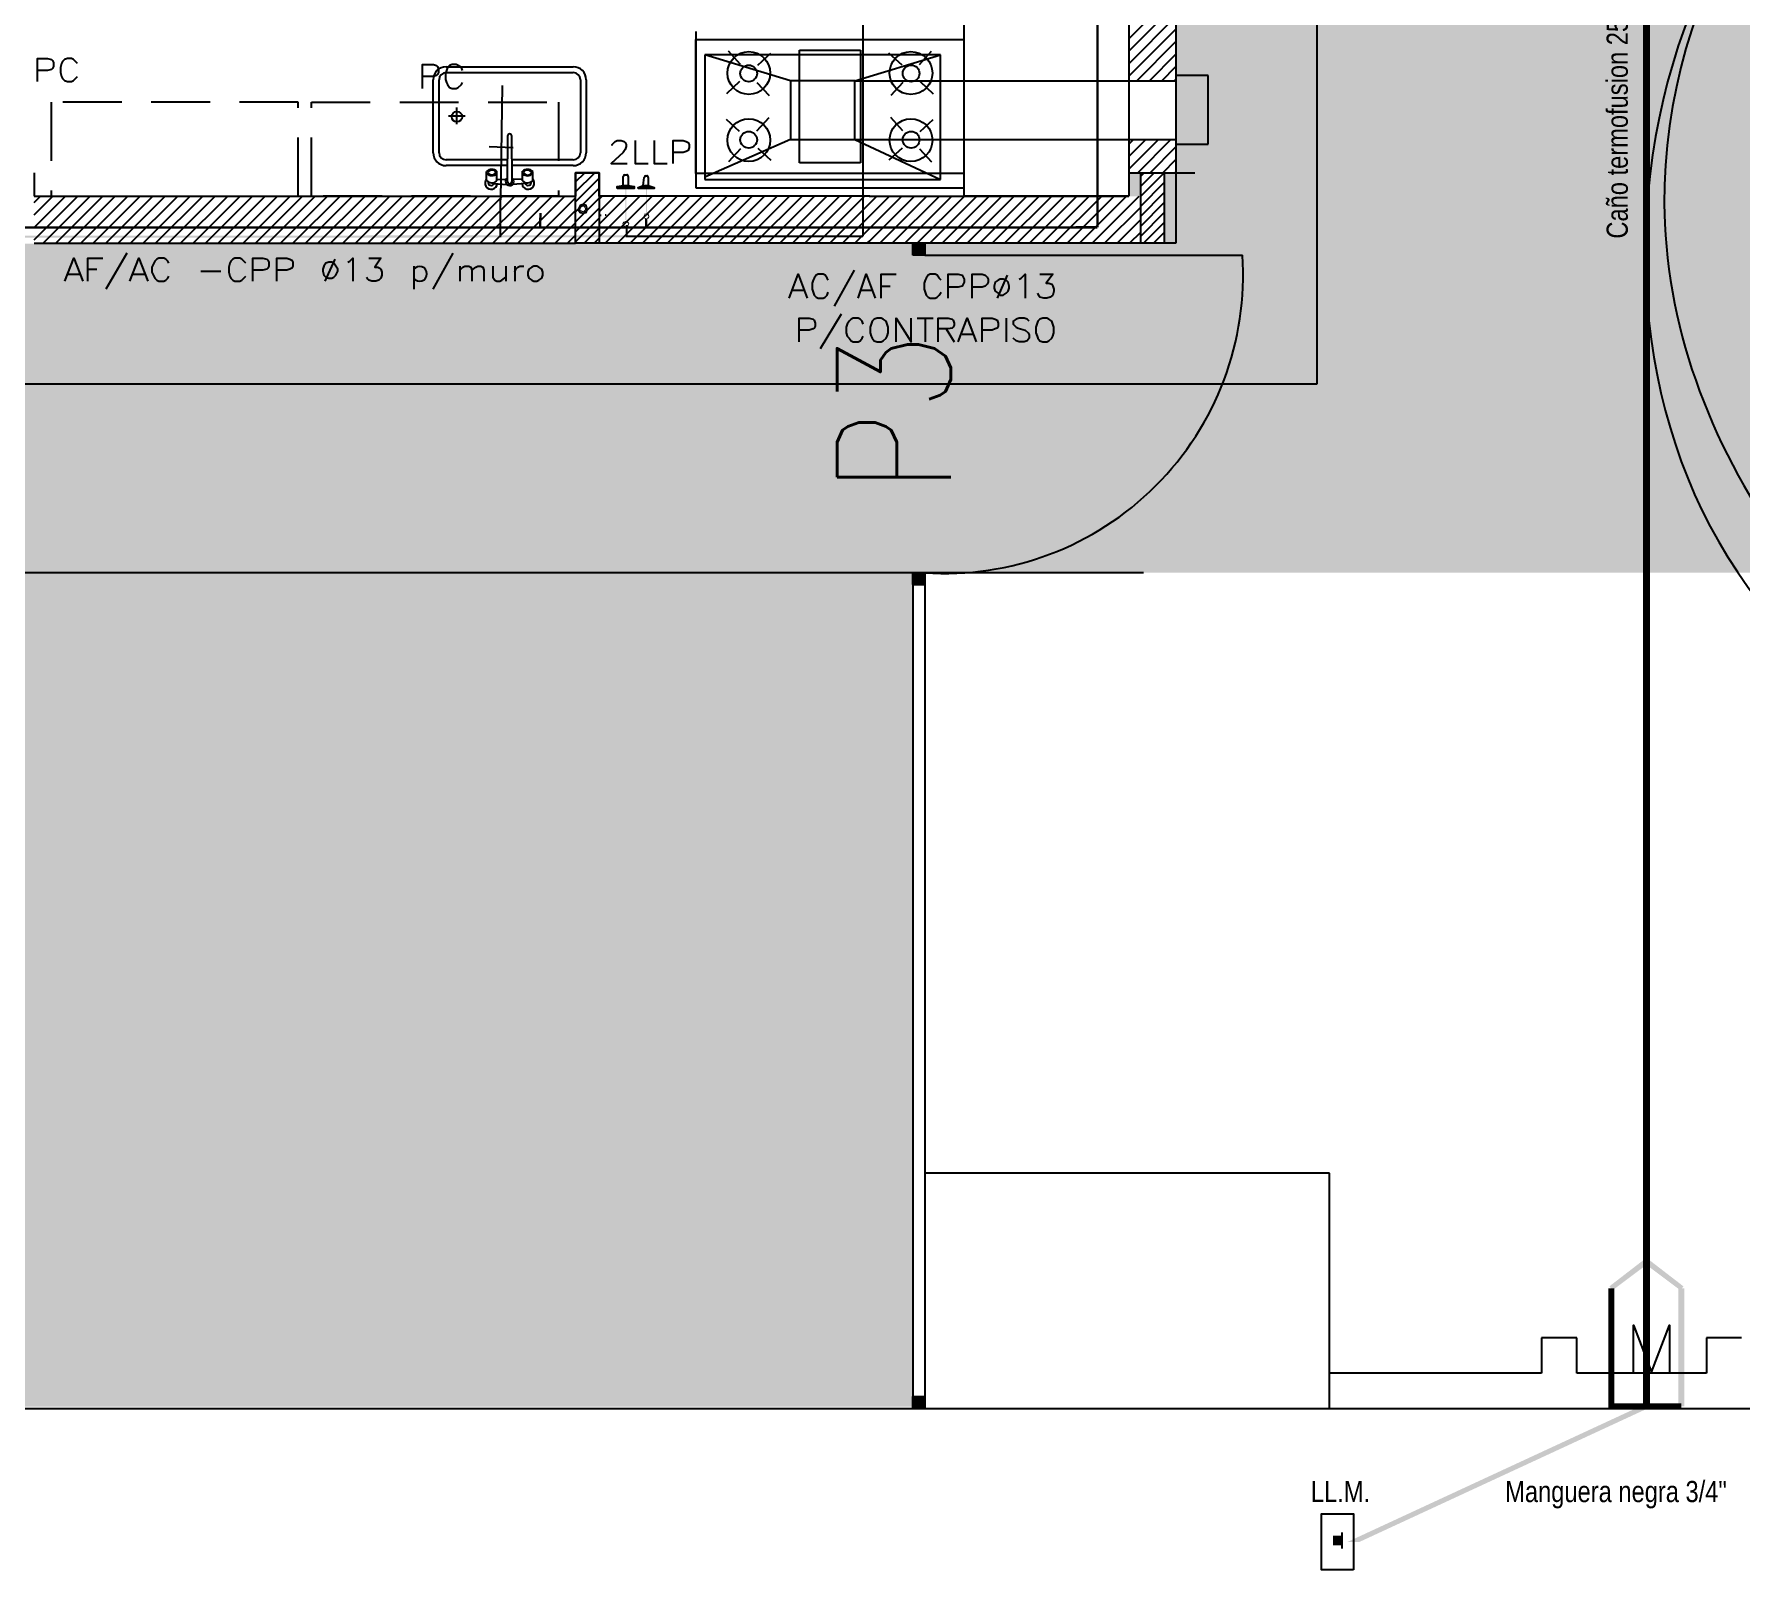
# Model space of a CAD drawing. Header units: metres. Extents: x -22 to 82, y -7 to 32.
# Drawn here: x 8.96 to 16.2, y -5.74 to 0.79 of the extents above; entities that cross this region are included whole.
import ezdxf

# ---------------------------------------------------------------- set-up
doc = ezdxf.new("R2010")
doc.units = ezdxf.units.M
doc.header["$LTSCALE"] = 2
doc.header["$MEASUREMENT"] = 0
for name, pattern in [('__HIDDEN__', [0.375, 0.25, -0.125]), ('DASHDOT', [25.4, 12.7, -6.35, 0, -6.35]), ('HIDDEN', [0.375, 0.25, -0.125])]:
    doc.linetypes.add(name, pattern=pattern)
for name, color, linetype in [('A-HATCH_SUPERFICIE_EXTERIO', 7, 'CONTINUOUS'), ('AGUA_FRIA', 170, 'HIDDEN'), ('AGUA_TEXTO', 2, 'CONTINUOUS'), ('PDF2_-FADE-AC-MONT', 240, 'CONTINUOUS'), ('PDF2_-FADE-IS-AC', 240, 'CONTINUOUS'), ('PDF2_-FADE-IS-AF', 160, 'CONTINUOUS'), ('PDF2_-FADE-IS-AFMONT', 160, 'CONTINUOUS'), ('PDF2_-FADE-IS-TXT', 7, 'CONTINUOUS'), ('ZHATCH_VEREDA', 254, 'CONTINUOUS'), ('ZSILUETAEDIFICIO', 253, 'CONTINUOUS')]:
    doc.layers.add(name, color=color, linetype=linetype)
doc.styles.add('MTXPL_ROMANS_SHX', font='romans.shx')
doc.styles.add('SANSS___', font='sanss___.ttf')
pattern_1 = [(45, (-2105.56335, -1460.873097), (-0.02121320344, 0.02121320344), [])]

msp = doc.modelspace()

# ---------------------------------------------------------------- hatches: boundary and pattern name
at = {"layer": 'A-HATCH_SUPERFICIE_EXTERIO'}
h = msp.add_hatch(dxfattribs=at)
h.set_pattern_fill('GRAVEL', color=256, scale=0.3)
h.set_pattern_definition([(228.01279, (0.217406, 0.3), (-2.4, -2.7), [0.040361, -3.9957264]), (184.96974, (0.190406, 0.27), (3.6, 0.3), [0.0692604, -6.8567774]), (132.51045, (0.121406, 0.264), (3, -3.3), [0.0488364, -4.83481]), (267.27369, (0.004406, 0.189), (0.3, 6), [0.0630714, -6.2440674]), (292.83365, (0.001406, 0.126), (-1.5, 3.6), [0.0618465, -6.122812]), (357.27369, (0.025406, 0.069), (-6, 0.3), [0.0630714, -6.2440674]), (37.69424, (0.088406, 0.066), (-3.9, -3), [0.0834087, -8.2574546]), (72.25533, (0.154406, 0.117), (2.1, 6.6), [0.0787464, -7.7958964]), (121.42957, (0.178406, 0.192), (-2.4, 3.9), [0.063285, -6.265222]), (175.23636, (0.145406, 0.246), (3.3, -0.3), [0.0722496, -3.540229]), (222.39744, (0.0734055, 0.252), (-3.6, -3.3), [0.0934344, -9.2500125]), (138.81407, (0.301406, 0.186), (-2.1, 1.8), [0.0318903, -3.1571534]), (171.46923, (0.277406, 0.207), (3.9, -0.6), [0.060671, -6.0064534]), (225, (0.2174, 0.216), (0, -0.3), [0.042426, -0.381838]), (203.1986, (0.196406, 0.252), (1.5, 0.6), [0.0228474, -2.2618845]), (291.8014, (0.175406, 0.243), (-0.3, 0.9), [0.032311, -1.5832385]), (30.96376, (0.187406, 0.213), (0.9, 0.6), [0.0524787, -1.696807]), (161.56505, (0.23241, 0.24), (0.6, -0.3), [0.037947, -0.910736]), (16.38954, (0.001406, 0.243), (3, 0.9), [0.05316, -5.2628535]), (70.34618, (0.052406, 0.258), (-1.2, -3.3), [0.0445983, -4.4152223]), (293.1986, (0.232406, 0.3), (-0.6, 1.5), [0.0456945, -2.2390374]), (343.61046, (0.250406, 0.258), (-3, 0.9), [0.05316, -5.2628535]), (339.44395, (0.001406, 0.057), (-1.5, 0.6), [0.051264, -2.511937]), (294.77514, (0.049406, 0.039), (-1.5, 3.3), [0.0429534, -4.252393]), (66.8014, (0.235406, -1e-08), (0.6, 1.5), [0.0456945, -2.2390374]), (17.35402, (0.253406, 0.042), (-3.9, -1.2), [0.0502893, -4.978627]), (69.44395, (0.088406, -1e-08), (-0.6, -1.5), [0.025632, -2.537569]), (101.30993, (0.217406, -1e-08), (-0.3, 1.2), [0.015297, -1.514409]), (165.96376, (0.214406, 0.015), (0.9, -0.3), [0.0618465, -1.175085]), (186.009, (0.154406, 0.03), (3, 0.3), [0.057315, -5.674177]), (303.6901, (0.187406, 0.186), (-0.3, 0.6), [0.0432666, -1.038399]), (353.15723, (0.211406, 0.15), (5.1, -0.6), [0.075538, -7.478269]), (60.9454, (0.286406, 0.141), (-1.2, -2.1), [0.030887, -3.057802]), (90, (0.3014, 0.168), (-0.3, 0.3), [0.018, -0.282]), (120.25644, (0.148406, 0.039), (1.2, -2.1), [0.041677, -4.126056]), (48.01279, (0.127406, 0.075), (2.4, 2.7), [0.0807216, -3.9553656]), (0, (0.1814, 0.135), (0.3, 0.3), [0.078, -0.222]), (325.30485, (0.259406, 0.135), (3, -2.1), [0.047434, -4.6959823]), (254.0546, (0.298406, 0.108), (-0.3, -1.2), [0.0436806, -2.1403524]), (207.64598, (0.286406, 0.066), (-5.7, -3), [0.0711195, -7.0408423]), (175.42608, (0.223406, 0.033), (-3.9, 0.3), [0.0752397, -7.448722])])
h.paths.add_polyline_path([(12.6895, -1.5), (-7.9932, -1.5), (-7.9932, -5.0426), (12.6895, -5.0426)])
at = {"layer": 'PDF2_-FADE-IS-AC'}
for points in [[(11.5539, 0.1347), (11.5582, 0.1347), (11.5582, 0.0152), (11.5539, 0.0152)], [(11.544, 0.0134), (11.5482, 0.0262), (11.5567, 0.0262), (11.5482, 0.0219), (11.5482, 0.0092), (11.5567, 0.005), (11.5652, 0.0134), (11.561, 0.0219), (11.5567, 0.0262), (11.5652, 0.0262), (11.5695, 0.0134), (11.5652, 0.005), (11.561, 0.005), (11.5567, 0.0007), (11.5482, 0.005)]]:
    msp.add_hatch(color=256, dxfattribs=at).paths.add_polyline_path(points)
at = {"layer": 'PDF2_-FADE-IS-AF'}
for points in [[(11.4665, 0.1341), (11.4707, 0.1341), (11.4707, -0.0015), (11.4665, -0.0015)], [(11.4728, -0.0751), (11.4728, -0.0663), (11.2839, -0.0663), (11.2839, -0.0751), (8.4731, -0.0769), (8.4731, -0.0681), (11.2839, -0.0663), (11.2839, -0.0751)]]:
    msp.add_hatch(color=256, dxfattribs=at).paths.add_polyline_path(points)
at = {"layer": 'PDF2_-FADE-IS-AFMONT'}
h = msp.add_hatch(color=256, dxfattribs=at)
h.paths.add_polyline_path([(11.2965, 0.0358), (11.2965, 0.04), (11.3008, 0.0442), (11.2965, 0.0527), (11.2965, 0.057), (11.288, 0.0612), (11.2753, 0.057), (11.2753, 0.0527), (11.2711, 0.0442), (11.2753, 0.04), (11.2753, 0.0358), (11.288, 0.0315)])
h.paths.add_polyline_path([(11.288, 0.0358), (11.2796, 0.04), (11.2753, 0.0442), (11.2796, 0.0527), (11.288, 0.057), (11.2923, 0.0527), (11.2965, 0.0442)], flags=0)
for points in [[(11.4538, -0.0167), (11.458, -0.0082), (11.4622, -0.0082), (11.4707, -0.0039), (11.475, -0.0082), (11.4792, -0.0082), (11.4835, -0.0167), (11.4792, -0.0251), (11.4792, -0.0294), (11.4707, -0.0294), (11.475, -0.0251), (11.4792, -0.0167), (11.4707, -0.0082), (11.4622, -0.0124), (11.458, -0.0167), (11.4622, -0.0251), (11.4707, -0.0294), (11.4622, -0.0294), (11.458, -0.0251)], [(15.7953, -4.4168), (15.8123, -4.4337), (15.6595, -4.5484), (15.6467, -4.5314)], [(15.7953, -4.4337), (15.8123, -4.4168), (15.9609, -4.5314), (15.9481, -4.5484)], [(15.9651, -5.0408), (15.9396, -5.0408), (15.9396, -4.5399), (15.9651, -4.5399)], [(15.7783, -5.0408), (15.8293, -5.0408), (14.5851, -5.6173), (14.5342, -5.6173)]]:
    msp.add_hatch(color=256, dxfattribs=at).paths.add_polyline_path(points)
at = {"layer": 'ZHATCH_VEREDA'}
h = msp.add_hatch(color=256, dxfattribs=at)
h.dxf.hatch_style = 1
h.paths.add_polyline_path([(20.8054, 9.5), (13.8056, 9.5), (13.8056, -1.5), (20.8054, -1.5), (20.8054, 5.8), (21.5056, 5.8), (21.5056, 6.85), (20.8056, 6.85)])
h = msp.add_hatch(color=256, dxfattribs=at)
h.dxf.hatch_style = 1
h.paths.add_polyline_path([(13.8057, -0.1014), (-18.3444, -0.0986), (-18.3444, -1.5), (13.8057, -1.5)])
at = {"layer": 'ZSILUETAEDIFICIO'}
h = msp.add_hatch(dxfattribs=at)
h.set_pattern_fill('_USER', color=256, scale=0.03, angle=45, pattern_type=0)
h.set_pattern_definition(pattern_1)
h.paths.add_polyline_path([(11.3556, -0.1), (11.2556, -0.1), (11.2556, 0.2), (11.3556, 0.2)])
for points in [[(13.6056, 0.2), (13.6556, 0.2), (13.6556, 0.1), (13.6056, 0.1)], [(13.7556, -0.1), (13.8056, -0.1), (13.8056, 0.1983), (13.7556, 0.1983)]]:
    msp.add_hatch(color=256, dxfattribs=at).paths.add_polyline_path(points)
h = msp.add_hatch(dxfattribs=at)
h.set_pattern_fill('_USER', color=256, scale=0.03, angle=45, pattern_type=0)
h.set_pattern_definition(pattern_1)
h.paths.add_polyline_path([(13.7556, -0.1), (13.6556, -0.1), (13.6556, 0.2), (13.7556, 0.2)])
h = msp.add_hatch(color=256, dxfattribs=at)
h.dxf.hatch_style = 1
h.paths.add_polyline_path([(12.7383, -0.1), (12.6883, -0.1), (12.6883, -0.15), (12.7383, -0.15)])
h = msp.add_hatch(color=256, dxfattribs=at)
h.dxf.hatch_style = 1
h.paths.add_polyline_path([(12.7383, -1.5), (12.6883, -1.5), (12.6883, -1.55), (12.7383, -1.55)])
h = msp.add_hatch(color=256, dxfattribs=at)
h.dxf.hatch_style = 1
h.paths.add_polyline_path([(12.7383, -5), (12.6883, -5), (12.6883, -5.05), (12.7383, -5.05)])

# ---------------------------------------------------------------- linework, layer by layer
at = {"layer": 'AGUA_FRIA'}
msp.add_line((14.5101, -5.577), (14.5101, -5.6449), dxfattribs=at)
at = {"layer": 'AGUA_FRIA', "ltscale": 0.5, "const_width": 0.03}
msp.add_lwpolyline([(15.8038, -5.0408), (15.8038, 9.1958)], dxfattribs=at)
at = {"layer": 'AGUA_FRIA', "linetype": 'Continuous'}
msp.add_lwpolyline([(14.5596, -5.7361), (14.4238, -5.7361), (14.4238, -5.4984), (14.5596, -5.4984)], close=True, dxfattribs=at)
at = {"layer": 'AGUA_FRIA', "const_width": 0.0408}
msp.add_lwpolyline([(14.4731, -5.611), (14.5101, -5.611)], dxfattribs=at)
at = {"layer": 'PDF2_-FADE-AC-MONT'}
for points in [[(11.5218, 0.1376), (11.5431, 0.1461), (11.5643, 0.1461), (11.5898, 0.1376)], [(11.5431, 0.1461), (11.5473, 0.1801)], [(11.5537, 0.1864), (11.5579, 0.1865)], [(11.5643, 0.1801), (11.5643, 0.1461)]]:
    msp.add_lwpolyline(points, dxfattribs=at)
msp.add_lwpolyline([(11.5218, 0.1334), (11.5218, 0.1376), (11.5898, 0.1376), (11.5898, 0.1334)], close=True, dxfattribs=at)
for centre, start, end in [((11.5537, 0.1801), 89.85738, 179.85193), ((11.5579, 0.1801), 359.85138, 89.85221)]:
    msp.add_arc(centre, 0.00637, start, end, dxfattribs=at)
at = {"layer": 'PDF2_-FADE-IS-AC', "const_width": 0.01}
for points in [[(13.4722, -0.0322), (13.4722, 6.1698)], [(11.1054, -0.0315), (11.1059, 0.0283)], [(13.4722, -0.0322), (11.5551, -0.0329), (11.5551, 0.005)], [(11.5551, -0.0329), (8.6419, -0.0329)]]:
    msp.add_lwpolyline(points, dxfattribs=at)
at = {"layer": 'PDF2_-FADE-IS-AC'}
for points in [[(11.3602, 0.0188), (11.3645, 0.0188)], [(11.3857, 0.0188), (11.3814, 0.0188)], [(11.5567, 0.0262), (11.561, 0.0219)]]:
    msp.add_lwpolyline(points, dxfattribs=at)
at = {"layer": 'PDF2_-FADE-IS-AF'}
for points in [[(10.9442, 0.5706), (10.9365, 0.0842)], [(10.889, 0.3117), (10.9909, 0.3074)]]:
    msp.add_lwpolyline(points, dxfattribs=at)
at = {"layer": 'PDF2_-FADE-IS-AFMONT'}
for points, const_width in [([(11.2311, 6.1987), (12.4759, 6.1995), (12.4759, -0.0709)], 0.00849), ([(10.9365, 0.0842), (10.9365, -0.0744)], 0.00849), ([(11.4728, -0.0218), (11.4728, -0.0709), (12.4759, -0.0709)], 0.00849), ([(15.9524, -5.0408), (15.6552, -5.0408), (15.6552, -4.5399)], 0.0255)]:
    msp.add_lwpolyline(points, dxfattribs=dict(at, const_width=const_width))
for points in [[(11.4327, 0.1419), (11.4582, 0.1461), (11.4794, 0.1461), (11.5049, 0.1419)], [(11.4582, 0.1461), (11.4582, 0.1843)], [(11.4645, 0.1907), (11.473, 0.1907)], [(11.4794, 0.1843), (11.4794, 0.1461)], [(11.2711, 0.0442), (11.2753, 0.0442)], [(11.3008, 0.0442), (11.2965, 0.0442)]]:
    msp.add_lwpolyline(points, dxfattribs=at)
for points in [[(11.4327, 0.1334), (11.4327, 0.1419), (11.5049, 0.1419), (11.5049, 0.1334)], [(11.305, 0.0442), (11.3008, 0.0612), (11.288, 0.0655), (11.2753, 0.0612), (11.2668, 0.0442), (11.2753, 0.0315), (11.288, 0.0273), (11.3008, 0.0315)]]:
    msp.add_lwpolyline(points, close=True, dxfattribs=at)
for centre, start, end in [((11.4645, 0.1843), 89.85738, 179.85193), ((11.473, 0.1843), 359.85138, 89.85221)]:
    msp.add_arc(centre, 0.00637, start, end, dxfattribs=at)
at = {"layer": 'PDF2_-FADE-IS-TXT'}
for points in [[(8.9703, 0.5876), (8.9703, 0.6852), (9.0127, 0.6852), (9.0297, 0.681), (9.0339, 0.6768), (9.0382, 0.6683), (9.0382, 0.6513), (9.0339, 0.6428), (9.0297, 0.6385), (9.0127, 0.6343), (8.9703, 0.6343)], [(9.1401, 0.664), (9.1231, 0.681), (9.1146, 0.6852), (9.0976, 0.6852), (9.0849, 0.681), (9.0764, 0.6725), (9.0722, 0.664), (9.0679, 0.647), (9.0679, 0.6258), (9.0722, 0.6088), (9.0764, 0.6003), (9.0849, 0.5919), (9.0976, 0.5876), (9.1146, 0.5876), (9.1231, 0.5919), (9.1401, 0.6088)], [(10.6046, 0.5579), (10.6046, 0.6598), (10.6513, 0.6598), (10.664, 0.6555), (10.6683, 0.6513), (10.6725, 0.6385), (10.6725, 0.6258), (10.6683, 0.6173), (10.664, 0.6131), (10.6513, 0.6088), (10.6046, 0.6088)], [(10.7744, 0.6343), (10.7702, 0.647), (10.7574, 0.6555), (10.7489, 0.6598), (10.7319, 0.6598), (10.7192, 0.6555), (10.7107, 0.647), (10.7022, 0.6216), (10.7022, 0.5961), (10.7065, 0.5834), (10.7107, 0.5749), (10.7192, 0.5621), (10.7319, 0.5579), (10.7489, 0.5579), (10.7574, 0.5621), (10.7702, 0.5749), (10.7744, 0.5834)], [(11.4115, 0.3159), (11.4115, 0.3202), (11.4242, 0.3329), (11.4327, 0.3372), (11.4497, 0.3372), (11.4624, 0.3329), (11.4666, 0.3287), (11.4709, 0.3202), (11.4709, 0.3117), (11.4666, 0.2989), (11.4582, 0.2862), (11.4072, 0.2395), (11.4751, 0.2395)], [(11.5091, 0.3372), (11.5091, 0.2395), (11.5643, 0.2395)], [(11.5898, 0.3372), (11.5898, 0.2395), (11.6449, 0.2395)], [(11.6704, 0.2395), (11.6704, 0.3372), (11.7129, 0.3372), (11.7256, 0.3329), (11.7341, 0.3287), (11.7383, 0.3202), (11.7383, 0.3074), (11.7341, 0.2947), (11.7256, 0.2905), (11.7129, 0.2862), (11.6704, 0.2862)], [(9.3499, -0.1425), (9.2608, -0.2954)], [(10.7338, -0.1425), (10.6489, -0.2954)], [(9.0867, -0.2614), (9.1249, -0.1638), (9.1631, -0.2614)], [(9.1843, -0.2614), (9.1843, -0.1638), (9.248, -0.1638)], [(9.1843, -0.2105), (9.2225, -0.2105)], [(9.3626, -0.2614), (9.4008, -0.1638), (9.439, -0.2614)], [(9.5282, -0.185), (9.5239, -0.1765), (9.5155, -0.168), (9.507, -0.1638), (9.4857, -0.1638), (9.4772, -0.168), (9.4688, -0.1765), (9.456, -0.202), (9.456, -0.2232), (9.4688, -0.2487), (9.4772, -0.2571), (9.4857, -0.2614), (9.507, -0.2614), (9.5155, -0.2571), (9.5239, -0.2487), (9.5282, -0.2402)], [(9.8551, -0.185), (9.8466, -0.1765), (9.8381, -0.168), (9.8296, -0.1638), (9.8084, -0.1638), (9.7999, -0.168), (9.7914, -0.1765), (9.7871, -0.185), (9.7829, -0.202), (9.7829, -0.2232), (9.7871, -0.2402), (9.7914, -0.2487), (9.7999, -0.2571), (9.8084, -0.2614), (9.8296, -0.2614), (9.8381, -0.2571), (9.8551, -0.2402)], [(9.8848, -0.2614), (9.8848, -0.1638), (9.9272, -0.1638), (9.9442, -0.168), (9.9484, -0.1722), (9.9527, -0.1807), (9.9527, -0.1977), (9.9484, -0.2062), (9.9442, -0.2105), (9.9272, -0.2147), (9.8848, -0.2147)], [(9.9866, -0.2614), (9.9866, -0.1638), (10.0291, -0.1638), (10.0418, -0.168), (10.0503, -0.1722), (10.0546, -0.1807), (10.0546, -0.1977), (10.0503, -0.2062), (10.0418, -0.2105), (10.0291, -0.2147), (9.9866, -0.2147)], [(10.2329, -0.168), (10.1904, -0.2614)], [(10.288, -0.1807), (10.2965, -0.1765), (10.3093, -0.1638), (10.3093, -0.2614)], [(10.3772, -0.1638), (10.4281, -0.1638), (10.4027, -0.202), (10.4154, -0.202), (10.4239, -0.2062), (10.4281, -0.2105), (10.4324, -0.2232), (10.4324, -0.2359), (10.4281, -0.2487), (10.4196, -0.2571), (10.4069, -0.2614), (10.3899, -0.2614), (10.3772, -0.2571), (10.3729, -0.2529), (10.3687, -0.2444)], [(10.5682, -0.1977), (10.5682, -0.2954)], [(10.7635, -0.1977), (10.7635, -0.2614)], [(10.7635, -0.2147), (10.7762, -0.202), (10.7847, -0.1977), (10.8017, -0.1977), (10.8102, -0.202), (10.8144, -0.2147), (10.8144, -0.2614)], [(10.8144, -0.2147), (10.8314, -0.202), (10.8399, -0.1977), (10.8526, -0.1977), (10.8611, -0.202), (10.8654, -0.2147), (10.8654, -0.2614)], [(10.9036, -0.1977), (10.9036, -0.2444), (10.9121, -0.2571), (10.9205, -0.2614), (10.9333, -0.2614), (10.9418, -0.2571), (10.9588, -0.2444)], [(10.9588, -0.1977), (10.9588, -0.2614)], [(10.997, -0.1977), (10.997, -0.2614)], [(10.997, -0.2232), (11.0012, -0.2105), (11.0097, -0.202), (11.0182, -0.1977), (11.0352, -0.1977)], [(12.4384, -0.2137), (12.3535, -0.3665)], [(9.0994, -0.2317), (9.1504, -0.2317)], [(9.3754, -0.2317), (9.4263, -0.2317)], [(9.664, -0.2189), (9.7489, -0.2189)], [(12.1625, -0.3326), (12.2007, -0.2307), (12.2389, -0.3326)], [(12.3281, -0.2561), (12.3238, -0.2477), (12.3153, -0.2349), (12.3068, -0.2307), (12.2856, -0.2307), (12.2771, -0.2349), (12.2686, -0.2477), (12.2644, -0.2561), (12.2601, -0.2689), (12.2601, -0.2943), (12.2686, -0.3198), (12.2771, -0.3283), (12.2856, -0.3326), (12.3068, -0.3326), (12.3153, -0.3283), (12.3238, -0.3198), (12.3281, -0.3071)], [(12.4554, -0.3326), (12.4894, -0.2307), (12.5276, -0.3326)], [(12.5531, -0.3326), (12.5531, -0.2307), (12.6167, -0.2307)], [(12.5531, -0.2816), (12.5913, -0.2816)], [(12.8078, -0.2561), (12.7993, -0.2477), (12.7908, -0.2349), (12.7823, -0.2307), (12.7611, -0.2307), (12.7526, -0.2349), (12.7441, -0.2477), (12.7398, -0.2561), (12.7356, -0.2689), (12.7356, -0.2943), (12.7441, -0.3198), (12.7526, -0.3283), (12.7611, -0.3326), (12.7823, -0.3326), (12.7908, -0.3283), (12.7993, -0.3198), (12.8078, -0.3071)], [(12.8375, -0.3326), (12.8375, -0.2307), (12.8799, -0.2307), (12.8969, -0.2349), (12.9054, -0.2519), (12.9054, -0.2646), (12.8969, -0.2816), (12.8799, -0.2859), (12.8375, -0.2859)], [(12.9393, -0.3326), (12.9393, -0.2307), (12.9818, -0.2307), (12.9945, -0.2349), (13.003, -0.2434), (13.0073, -0.2519), (13.0073, -0.2646), (13.003, -0.2731), (12.9945, -0.2816), (12.9818, -0.2859), (12.9393, -0.2859)], [(13.0879, -0.2349), (13.0455, -0.3326)], [(13.1389, -0.2519), (13.1474, -0.2477), (13.1643, -0.2307), (13.1643, -0.3326)], [(13.228, -0.2307), (13.2832, -0.2307), (13.2535, -0.2689), (13.2662, -0.2689), (13.2789, -0.2731), (13.2832, -0.2816), (13.2874, -0.2943), (13.2874, -0.3028), (13.2832, -0.3198), (13.2705, -0.3283), (13.2577, -0.3326), (13.245, -0.3326), (13.228, -0.3283), (13.2238, -0.3241), (13.2195, -0.3113)], [(12.1752, -0.2986), (12.2262, -0.2986)], [(12.4682, -0.2986), (12.5148, -0.2986)], [(12.205, -0.5193), (12.205, -0.4175), (12.2474, -0.4175), (12.2644, -0.4217), (12.2686, -0.4259), (12.2729, -0.4387), (12.2729, -0.4514), (12.2686, -0.4599), (12.2644, -0.4641), (12.2474, -0.4684), (12.205, -0.4684)], [(12.3833, -0.4005), (12.2941, -0.549)], [(12.4766, -0.4429), (12.4724, -0.4302), (12.4639, -0.4217), (12.4554, -0.4175), (12.4342, -0.4175), (12.4257, -0.4217), (12.4172, -0.4302), (12.4087, -0.4429), (12.4045, -0.4557), (12.4045, -0.4811), (12.4087, -0.4939), (12.4172, -0.5024), (12.4257, -0.5151), (12.4342, -0.5193), (12.4554, -0.5193), (12.4639, -0.5151), (12.4724, -0.5024), (12.4766, -0.4939)], [(12.6167, -0.5193), (12.6167, -0.4175), (12.6804, -0.5193), (12.6804, -0.4175)], [(12.7059, -0.4175), (12.7738, -0.4175)], [(12.7398, -0.4175), (12.7398, -0.5193)], [(12.795, -0.5193), (12.795, -0.4175), (12.8375, -0.4175), (12.8544, -0.4217), (12.8587, -0.4259), (12.8629, -0.4387), (12.8629, -0.4472), (12.8587, -0.4557), (12.8544, -0.4599), (12.8375, -0.4641), (12.795, -0.4641)], [(12.8799, -0.5193), (12.9181, -0.4175), (12.9563, -0.5193)], [(12.9818, -0.5193), (12.9818, -0.4175), (13.0242, -0.4175), (13.037, -0.4217), (13.0455, -0.4259), (13.0497, -0.4387), (13.0497, -0.4514), (13.0455, -0.4599), (13.037, -0.4641), (13.0242, -0.4684), (12.9818, -0.4684)], [(13.0837, -0.4175), (13.0837, -0.5193)], [(13.1813, -0.4302), (13.1728, -0.4217), (13.1601, -0.4175), (13.1389, -0.4175), (13.1261, -0.4217), (13.1134, -0.4302), (13.1134, -0.4429), (13.1219, -0.4514), (13.1261, -0.4557), (13.1346, -0.4599), (13.1643, -0.4684), (13.1771, -0.4811), (13.1813, -0.4896), (13.1813, -0.5024), (13.1728, -0.5151), (13.1601, -0.5193), (13.1389, -0.5193), (13.1261, -0.5151), (13.1134, -0.5024)], [(12.829, -0.4641), (12.8629, -0.5193)], [(12.8969, -0.4854), (12.9436, -0.4854)], [(15.7486, -4.8964), (15.7486, -4.6969), (15.825, -4.8964), (15.9014, -4.6969), (15.9014, -4.8964)]]:
    msp.add_lwpolyline(points, dxfattribs=at)
for points in [[(10.2074, -0.1807), (10.1947, -0.185), (10.1862, -0.1977), (10.1819, -0.2105), (10.1819, -0.2189), (10.1862, -0.2359), (10.1947, -0.2444), (10.2074, -0.2487), (10.2201, -0.2487), (10.2286, -0.2444), (10.2371, -0.2359), (10.2456, -0.2189), (10.2456, -0.2105), (10.2286, -0.185), (10.2201, -0.1807)], [(11.0776, -0.1977), (11.0691, -0.202), (11.0564, -0.2105), (11.0521, -0.2232), (11.0521, -0.2359), (11.0564, -0.2487), (11.0691, -0.2571), (11.0776, -0.2614), (11.0903, -0.2614), (11.0988, -0.2571), (11.1116, -0.2487), (11.1158, -0.2359), (11.1158, -0.2232), (11.1116, -0.2105), (11.0988, -0.202), (11.0903, -0.1977)], [(13.0582, -0.2519), (13.0497, -0.2561), (13.037, -0.2646), (13.0327, -0.2816), (13.0327, -0.2901), (13.037, -0.3028), (13.0497, -0.3113), (13.0582, -0.3198), (13.0709, -0.3198), (13.0837, -0.3113), (13.0922, -0.3028), (13.0964, -0.2901), (13.0964, -0.2816), (13.0922, -0.2646), (13.0837, -0.2561), (13.0709, -0.2519)], [(12.5361, -0.4175), (12.5233, -0.4217), (12.5148, -0.4302), (12.5064, -0.4557), (12.5064, -0.4811), (12.5106, -0.4939), (12.5148, -0.5024), (12.5233, -0.5151), (12.5361, -0.5193), (12.5531, -0.5193), (12.5615, -0.5151), (12.5743, -0.5024), (12.5785, -0.4939), (12.5828, -0.4811), (12.5828, -0.4557), (12.5785, -0.4429), (12.5743, -0.4302), (12.5615, -0.4217), (12.5531, -0.4175)], [(13.2407, -0.4175), (13.228, -0.4217), (13.2195, -0.4302), (13.211, -0.4557), (13.211, -0.4811), (13.2153, -0.4939), (13.2195, -0.5024), (13.228, -0.5151), (13.2407, -0.5193), (13.2577, -0.5193), (13.2662, -0.5151), (13.2789, -0.5024), (13.2832, -0.4939), (13.2874, -0.4811), (13.2874, -0.4557), (13.2789, -0.4302), (13.2662, -0.4217), (13.2577, -0.4175)]]:
    msp.add_lwpolyline(points, close=True, dxfattribs=at)
msp.add_arc((10.5929, -0.2296), 0.0312, 217.76976, 142.23024, dxfattribs=at)
at = {"layer": 'ZSILUETAEDIFICIO'}
for p, q in [((14.4056, -0.6967), (14.4056, 8.8005)), ((12.9056, 0.1, 0), (12.9056, 1.9609, 0)), ((11.7656, 0.8, 0), (11.7656, 0.1355, 0)), ((12.9056, 0.1355, 0), (12.9056, 0.8, 0)), ((13.6056, 0.8412, 0), (13.6056, 0.3492, 0)), ((13.8056, 0.8412, 0), (13.8056, -0.1)), ((11.7656, 0.7659, 0), (12.9056, 0.7659, 0)), ((11.7656, 0.1959, 0), (11.7656, 0.7659, 0)), ((11.7656, 0.1959, 0), (11.7656, 0.7659, 0)), ((12.9056, 0.1959, 0), (12.9056, 0.7659, 0)), ((12.8056, 0.7), (11.8047, 0.7)), ((11.8047, 0.7), (11.8047, 0.1708)), ((12.1682, 0.5909), (11.8047, 0.7)), ((11.9555, 0.6602, 0), (11.9043, 0.7161, 0)), ((12.0291, 0.657, 0), (12.085, 0.7082, 0)), ((12.2061, 0.7202, 0), (12.4651, 0.7202, 0)), ((12.2061, 0.2416, 0), (12.2061, 0.7202, 0)), ((12.441, 0.5909), (12.8056, 0.7)), ((12.4651, 0.7202, 0), (12.4651, 0.2416, 0)), ((12.6422, 0.657, 0), (12.5863, 0.7082, 0)), ((12.7158, 0.6602, 0), (12.767, 0.7161, 0)), ((12.8056, 0.1708), (12.8056, 0.7)), ((10.6506, 0.285, 0), (10.6506, 0.595, 0)), ((10.6756, 0.285, 0), (10.6756, 0.595, 0)), ((10.7056, 0.65, 0), (11.2456, 0.65, 0)), ((10.7056, 0.625, 0), (11.2456, 0.625, 0)), ((11.2756, 0.595, 0), (11.2756, 0.285, 0)), ((11.3006, 0.595, 0), (11.3006, 0.285, 0)), ((11.9523, 0.5867, 0), (11.8964, 0.5354, 0)), ((12.0259, 0.5835, 0), (12.0771, 0.5276, 0)), ((12.441, 0.5909), (12.1682, 0.5909)), ((12.1682, 0.5909), (12.1682, 0.3409)), ((12.441, 0.5909), (13.8056, 0.5909)), ((12.441, 0.3409), (12.441, 0.5909)), ((12.6454, 0.5835, 0), (12.5942, 0.5276, 0)), ((12.719, 0.5867, 0), (12.7748, 0.5354, 0)), ((13.943, 0.6133, 0), (13.8056, 0.6133, 0)), ((13.8056, 0.6133, 0), (13.8056, 0.3216, 0)), ((13.943, 0.3216, 0), (13.943, 0.6133, 0)), ((10.7867, 0.44, 0), (10.7159, 0.44, 0)), ((10.7513, 0.4067, 0), (10.7513, 0.4774, 0)), ((11.9523, 0.3751, 0), (11.8964, 0.4264, 0)), ((12.0259, 0.3783, 0), (12.0771, 0.4342, 0)), ((12.6454, 0.3783, 0), (12.5942, 0.4342, 0)), ((12.719, 0.3751, 0), (12.7748, 0.4264, 0)), ((10.9659, 0.3566, 0), (10.9659, 0.2588, 0)), ((10.9853, 0.2588, 0), (10.9853, 0.3569, 0)), ((12.1682, 0.3409), (11.8047, 0.1803)), ((11.9555, 0.3016, 0), (11.9043, 0.2457, 0)), ((12.0291, 0.3048, 0), (12.085, 0.2536, 0)), ((12.1682, 0.3409), (12.441, 0.3409)), ((12.441, 0.3409), (13.8056, 0.3409)), ((12.441, 0.3409), (12.8056, 0.1708)), ((12.6422, 0.3048, 0), (12.5863, 0.2536, 0)), ((12.7158, 0.3016, 0), (12.767, 0.2457, 0)), ((13.6056, 0.3492, 0), (13.6056, 0.1, 0)), ((13.6056, 0.3492, 0), (13.6056, 0.1, 0)), ((13.6056, 0.3492, 0), (13.6056, 0.1, 0)), ((13.6056, 0.3492, 0), (13.6056, 0.1, 0)), ((13.8056, 0.3216, 0), (13.943, 0.3216, 0)), ((10.9659, 0.255, 0), (10.7056, 0.255, 0)), ((10.9659, 0.23, 0), (10.7056, 0.23, 0)), ((10.9659, 0.161, 0), (10.9659, 0.2588, 0)), ((10.9853, 0.2588, 0), (10.9853, 0.1606, 0)), ((11.2456, 0.255, 0), (10.9853, 0.255, 0)), ((11.2456, 0.23, 0), (10.9853, 0.23, 0)), ((12.4651, 0.2416, 0), (12.2061, 0.2416, 0)), ((8.9556, 0.2, 0), (8.9556, 0.1, 0)), ((10.8774, 0.1662, 0), (10.8774, 0.2046, 0)), ((10.9085, 0.1537, 0), (10.9641, 0.1501, 0)), ((10.9209, 0.1651, 0), (10.9213, 0.2061, 0)), ((10.921, 0.1723, 0), (10.9599, 0.171, 0)), ((11.0423, 0.1536, 0), (10.9868, 0.1501, 0)), ((11.0299, 0.1722, 0), (10.991, 0.1709, 0)), ((11.03, 0.165, 0), (11.0296, 0.206, 0)), ((11.0735, 0.166, 0), (11.0735, 0.2044, 0)), ((11.3556, 0.2), (11.2556, 0.2)), ((11.2556, 0.2), (11.2556, 0.1)), ((11.3556, 0.1), (11.3556, 0.2)), ((12.9056, 0.1959, 0), (11.7656, 0.1959, 0)), ((11.8047, 0.1708), (12.8056, 0.1708)), ((13.6056, 0.2), (13.8208, 0.2)), ((13.7556, 0.2), (13.886, 0.2)), ((8.9556, 0.1), (11.2556, 0.1)), ((10.3656, 0.1, 0), (11.0656, 0.1, 0)), ((10.5556, 0.1), (11.2556, 0.1)), ((12.5056, 0.1), (11.3556, 0.1)), ((11.7656, 0.1355, 0), (12.9056, 0.1355, 0)), ((12.5018, 0.1), (13.6056, 0.1)), ((12.5018, 0.1, 0), (13.6056, 0.1, 0)), ((12.5056, 0.1), (12.5056, 0.1)), ((13.6056, 0.1, 0), (12.9056, 0.1, 0)), ((8.9556, -0.1), (11.2556, -0.1)), ((13.8056, -0.1), (11.2556, -0.1)), ((12.6883, -0.15, 0), (12.6883, -0.1, 0)), ((12.6883, -0.1, 0), (12.7383, -0.1, 0)), ((12.7383, -0.1, 0), (12.7383, -0.15, 0)), ((12.7383, -0.15, 0), (12.6883, -0.15, 0)), ((12.7383, -0.15, 0), (14.0883, -0.15, 0)), ((-18.8319, -0.6967), (14.4056, -0.6967)), ((13.6679, -1.5, 0), (-1.8944, -1.5)), ((12.6883, -1.55, 0), (12.6883, -1.5, 0)), ((12.6883, -1.5, 0), (12.7383, -1.5, 0)), ((12.7383, -1.5, 0), (12.7383, -1.55, 0)), ((12.6883, -1.55, 0), (12.6883, -5, 0)), ((12.6883, -1.55, 0), (12.7383, -1.55, 0)), ((12.7383, -1.55, 0), (12.6883, -1.55, 0)), ((12.7383, -1.55, 0), (12.7383, -5, 0)), ((14.4583, -4.05, 0), (12.7383, -4.05, 0)), ((12.7383, -4.05, 0), (12.7383, -5.05, 0)), ((14.4583, -5.05, 0), (14.4583, -4.05, 0)), ((15.5083, -4.75, 0), (15.3583, -4.75, 0)), ((15.3583, -4.75, 0), (15.3583, -4.9, 0)), ((15.5083, -4.9, 0), (15.5083, -4.75, 0)), ((16.2083, -4.75, 0), (16.0583, -4.75, 0)), ((16.0583, -4.75, 0), (16.0583, -4.9, 0)), ((15.3583, -4.9, 0), (14.4583, -4.9, 0)), ((16.0583, -4.9, 0), (15.5083, -4.9, 0)), ((12.6883, -5.05, 0), (12.6883, -5, 0)), ((12.6883, -5, 0), (12.7383, -5, 0)), ((12.7383, -5, 0), (12.7383, -5.05, 0)), ((12.6883, -5.05, 0), (14.4583, -5.05, 0)), ((12.7383, -5.05, 0), (12.6883, -5.05, 0)), ((14.4583, -5.05, 0), (16.2083, -5.05, 0))]:
    msp.add_line(p, q, dxfattribs=at)
at = {"layer": 'ZSILUETAEDIFICIO', "linetype": 'Continuous'}
for p, q in [((13.6056, 0.7691), (13.8056, 0.9691)), ((13.6056, 0.716), (13.8056, 0.916)), ((13.6056, 0.663), (13.8056, 0.863)), ((13.6056, 0.61), (13.8056, 0.81)), ((13.6396, 0.5909), (13.8056, 0.7569)), ((13.6926, 0.5909), (13.8056, 0.7039)), ((13.7457, 0.5909), (13.8056, 0.6509)), ((13.7987, 0.5909), (13.8056, 0.5978)), ((13.6056, 0.3217), (13.6249, 0.3409)), ((13.6056, 0.2686), (13.6779, 0.3409)), ((13.6056, 0.2156), (13.7309, 0.3409)), ((13.643, 0.2), (13.7839, 0.3409)), ((13.6961, 0.2), (13.8056, 0.3095)), ((13.7491, 0.2), (13.8056, 0.2565)), ((13.8021, 0.2), (13.8056, 0.2035)), ((8.9556, 0.0734), (8.9822, 0.1)), ((8.9556, 0.0204), (9.0352, 0.1)), ((8.9556, -0.0326), (9.0883, 0.1)), ((8.9556, -0.0857), (9.1413, 0.1)), ((8.9943, -0.1), (9.1943, 0.1)), ((9.0474, -0.1), (9.2474, 0.1)), ((9.1004, -0.1), (9.3004, 0.1)), ((9.1534, -0.1), (9.3534, 0.1)), ((9.2065, -0.1), (9.4065, 0.1)), ((9.2595, -0.1), (9.4595, 0.1)), ((9.3125, -0.1), (9.5125, 0.1)), ((9.3656, -0.1), (9.5656, 0.1)), ((9.4186, -0.1), (9.6186, 0.1)), ((9.4716, -0.1), (9.6716, 0.1)), ((9.5247, -0.1), (9.7247, 0.1)), ((9.5777, -0.1), (9.7777, 0.1)), ((9.6307, -0.1), (9.8307, 0.1)), ((9.6838, -0.1), (9.8838, 0.1)), ((9.7368, -0.1), (9.9368, 0.1)), ((9.7898, -0.1), (9.9898, 0.1)), ((9.8429, -0.1), (10.0429, 0.1)), ((9.8959, -0.1), (10.0959, 0.1)), ((9.9489, -0.1), (10.1489, 0.1)), ((10.002, -0.1), (10.202, 0.1)), ((10.055, -0.1), (10.255, 0.1)), ((10.108, -0.1), (10.308, 0.1)), ((10.1611, -0.1), (10.3611, 0.1)), ((10.2141, -0.1), (10.4141, 0.1)), ((10.2671, -0.1), (10.4671, 0.1)), ((10.3202, -0.1), (10.5202, 0.1)), ((10.3732, -0.1), (10.5732, 0.1)), ((10.4262, -0.1), (10.6262, 0.1)), ((10.4793, -0.1), (10.6793, 0.1)), ((10.5323, -0.1), (10.7323, 0.1)), ((10.5853, -0.1), (10.7853, 0.1)), ((10.6384, -0.1), (10.8384, 0.1)), ((10.6914, -0.1), (10.8914, 0.1)), ((10.7444, -0.1), (10.9444, 0.1)), ((10.7975, -0.1), (10.9975, 0.1)), ((10.8505, -0.1), (11.0505, 0.1)), ((10.9035, -0.1), (11.1035, 0.1)), ((10.9566, -0.1), (11.1566, 0.1)), ((11.0096, -0.1), (11.2096, 0.1)), ((11.0626, -0.1), (11.2556, 0.093)), ((11.3556, 0.0869), (11.3687, 0.1)), ((11.3556, 0.0339), (11.4217, 0.1)), ((11.3556, -0.0191), (11.4748, 0.1)), ((11.3556, -0.0722), (11.5278, 0.1)), ((11.3808, -0.1), (11.5808, 0.1)), ((11.4339, -0.1), (11.6339, 0.1)), ((11.4869, -0.1), (11.6869, 0.1)), ((11.5399, -0.1), (11.7399, 0.1)), ((11.593, -0.1), (11.793, 0.1)), ((11.646, -0.1), (11.846, 0.1)), ((11.699, -0.1), (11.899, 0.1)), ((11.7521, -0.1), (11.9521, 0.1)), ((11.8051, -0.1), (12.0051, 0.1)), ((11.8581, -0.1), (12.0581, 0.1)), ((11.9112, -0.1), (12.1112, 0.1)), ((11.9642, -0.1), (12.1642, 0.1)), ((12.0172, -0.1), (12.2172, 0.1)), ((12.0703, -0.1), (12.2703, 0.1)), ((12.1233, -0.1), (12.3233, 0.1)), ((12.1763, -0.1), (12.3763, 0.1)), ((12.2294, -0.1), (12.4294, 0.1)), ((12.2824, -0.1), (12.4824, 0.1)), ((12.5056, 0.0702), (12.5354, 0.1)), ((12.5056, 0.0172), (12.5885, 0.1)), ((12.5056, -0.0359), (12.6415, 0.1)), ((12.5056, -0.0889), (12.6945, 0.1)), ((12.5476, -0.1), (12.7476, 0.1)), ((12.6006, -0.1), (12.8006, 0.1)), ((12.6536, -0.1), (12.8536, 0.1)), ((12.7067, -0.1), (12.9067, 0.1)), ((12.7597, -0.1), (12.9597, 0.1)), ((12.8127, -0.1), (13.0127, 0.1)), ((12.8658, -0.1), (13.0658, 0.1)), ((12.9188, -0.1), (13.1188, 0.1)), ((12.9718, -0.1), (13.1718, 0.1)), ((13.0249, -0.1), (13.2249, 0.1)), ((13.0779, -0.1), (13.2779, 0.1)), ((13.1309, -0.1), (13.3309, 0.1)), ((13.184, -0.1), (13.384, 0.1)), ((13.237, -0.1), (13.437, 0.1)), ((13.29, -0.1), (13.49, 0.1)), ((13.3431, -0.1), (13.543, 0.1)), ((13.3961, -0.1), (13.5961, 0.1)), ((13.4491, -0.1), (13.6491, 0.1)), ((11.1157, -0.1), (11.2556, 0.04)), ((12.3354, -0.1), (12.5056, 0.0702)), ((12.3885, -0.1), (12.5056, 0.0172)), ((13.5021, -0.1), (13.6556, 0.0535)), ((13.5552, -0.1), (13.6556, 0.0004)), ((11.1687, -0.1), (11.2556, -0.0131)), ((11.2217, -0.1), (11.2556, -0.0661)), ((12.4415, -0.1), (12.5056, -0.0359)), ((13.6082, -0.1), (13.6556, -0.0526)), ((12.4945, -0.1), (12.5056, -0.0889))]:
    msp.add_line(p, q, dxfattribs=at)
at = {"layer": 'ZSILUETAEDIFICIO', "color": 252, "linetype": '__HIDDEN__', "ltscale": 0.5}
for p, q in [((9.0278, 0.5, 0), (9.0278, 0.1, 0)), ((10.0778, 0.5, 0), (9.0278, 0.5, 0)), ((10.0778, 0.1, 0), (10.0778, 0.5, 0)), ((10.1335, 0.1, 0), (10.1335, 0.5, 0)), ((10.1335, 0.5, 0), (11.1835, 0.5, 0)), ((11.1835, 0.5, 0), (11.1835, 0.1, 0)), ((9.0278, 0.1, 0), (10.0778, 0.1, 0)), ((11.1835, 0.1, 0), (10.1335, 0.1, 0))]:
    msp.add_line(p, q, dxfattribs=at)
at = {"layer": 'ZSILUETAEDIFICIO', "linetype": 'DASHDOT', "ltscale": 20}
msp.add_line((-17.5553, -5.05, 0), (34.2148, -5.05, 0), dxfattribs=at)
at = {"layer": 'ZSILUETAEDIFICIO'}
for points in [[(11.3556, -0.1), (11.2556, -0.1), (11.2556, 0.2), (11.3556, 0.2)], [(13.7556, -0.1), (13.6556, -0.1), (13.6556, 0.2), (13.7556, 0.2)]]:
    msp.add_lwpolyline(points, close=True, dxfattribs=at)
for centre, radius in [((11.9913, 0.6234, 0), 0.0909), ((11.9907, 0.6218, 0), 0.0356), ((12.68, 0.6234, 0), 0.0909), ((12.6806, 0.6218, 0), 0.0356), ((10.7513, 0.4379, 0), 0.0221), ((11.9913, 0.3384, 0), 0.0909), ((11.9907, 0.34, 0), 0.0356), ((12.68, 0.3384, 0), 0.0909), ((12.6806, 0.34, 0), 0.0356)]:
    msp.add_circle(centre, radius, dxfattribs=at)
for centre, radius, start, end in [((10.7056, 0.595, 0), 0.055, 90, 180), ((11.2456, 0.595, 0), 0.055, 360, 90), ((10.9756, 0.3544, 0), 0.00999, 14.69232, 167.58705), ((10.7056, 0.285, 0), 0.055, 180, 270), ((11.2456, 0.285, 0), 0.055, 270, 0), ((10.8969, 0.1556, 0), 0.0258, 138.84801, 353.83654), ((10.9002, 0.1826, 0), 0.0316, 47.92942, 136.03892), ((10.9002, 0.2189, 0), 0.0316, 223.96108, 311.78602), ((10.8997, 0.1887, 0), 0.0317, 225.2131, 311.89098), ((10.8996, 0.1908, 0), 0.0205, 31.76626, 149.76373), ((10.8994, 0.2097, 0), 0.0195, 206.32045, 335.20954), ((10.8968, 0.1591, 0), 0.0129, 170.57141, 335.39193), ((10.9754, 0.1628, 0), 0.0175, 122.89277, 55.61627), ((10.9756, 0.1632, 0), 0.00999, 192.41295, 345.30768), ((11.054, 0.1554, 0), 0.0258, 186.05029, 41.03882), ((11.0508, 0.1825, 0), 0.0316, 43.84791, 131.95741), ((11.0508, 0.2187, 0), 0.0316, 228.10081, 315.92575), ((11.0512, 0.1886, 0), 0.0317, 227.99585, 314.67373), ((11.0513, 0.1906, 0), 0.0205, 30.1231, 148.12057), ((11.0516, 0.2096, 0), 0.0195, 204.67729, 333.56638), ((11.0541, 0.1589, 0), 0.0129, 204.4949, 9.31542), ((12.8213, -0.233, 0), 1.2697, 266.25311, 3.74687)]:
    msp.add_arc(centre, radius, start, end, dxfattribs=at)
at = {"layer": 'ZSILUETAEDIFICIO', "ltscale": 0.2}
for centre, start, end in [((10.7056, 0.595, 0), 90, 180), ((11.2456, 0.595, 0), 0, 90), ((10.7056, 0.285, 0), 180, 270), ((11.2456, 0.285, 0), 270, 0)]:
    msp.add_arc(centre, 0.03, start, end, dxfattribs=at)
at = {"layer": 'ZSILUETAEDIFICIO'}
for points, start_tangent, end_tangent in [([(20.6726, 1.7381), (21.2247, 0.0615), (20.1009, -2.2265), (17.7154, -2.4238), (15.8819, -0.0174), (17.1437, 2.251), (20.6726, 1.7381)], (0.658708, -0.76016), (0.658708, -0.76016)), ([(20.1547, -2.0681), (18.4781, -2.6202), (16.19, -1.4964), (15.9928, 0.8891), (18.3992, 2.7226), (20.6675, 1.4609), (20.1547, -2.0681)], (-0.76016, -0.658708), (-0.76016, -0.658708))]:
    msp.add_spline(points, degree=3, dxfattribs=dict(at, start_tangent=start_tangent, end_tangent=end_tangent))

# ---------------------------------------------------------------- texts
at = {"layer": 'AGUA_TEXTO', "color": 2, "style": 'SANSS___', "width": 0.8}
for s, p in [('LL.M.', (14.3785, -5.4483)), ('Manguera negra 3/4"', (15.2038, -5.4483))]:
    msp.add_text(s, height=0.09, dxfattribs=at).set_placement(p)
at = {"layer": 'PDF2_-FADE-IS-TXT', "style": 'SANSS___', "width": 0.8}
msp.add_text('Caño termofusion 25 mm ', height=0.09, rotation=90, dxfattribs=at).set_placement((15.7247, -0.0802))
at = {"layer": 'ZSILUETAEDIFICIO', "style": 'MTXPL_ROMANS_SHX', "width": 0.8}
msp.add_text('P3', height=0.48298, rotation=90, dxfattribs=at).set_placement((12.8494, -1.1596, 0))

doc.saveas('drawing.dxf')
